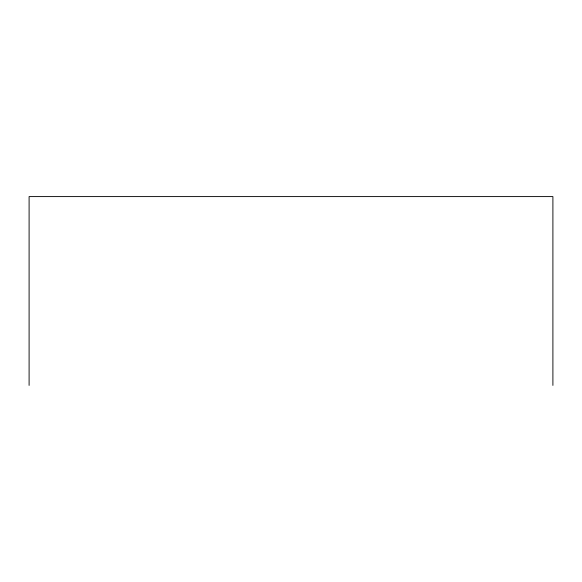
<?xml version="1.0" encoding="UTF-8"?>
<svg xmlns="http://www.w3.org/2000/svg" width="582" height="582" viewBox="0 0 582 582"><rect width="100%" height="100%" fill="white"/><g stroke="black" fill="none" stroke-linecap="round" stroke-linejoin="round"><path stroke-width="0.87" d="M552.9 385.408L552.9 196.592L29.1 196.592L29.1 385.408"/></g></svg>
